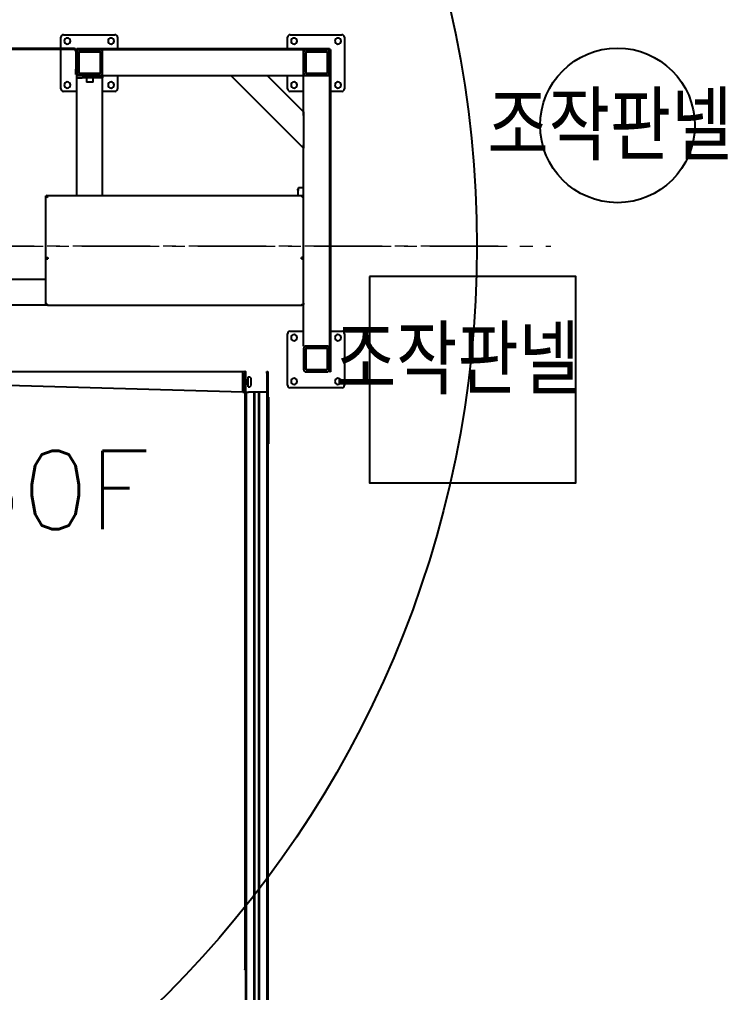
# Model space of a CAD drawing. Header units: millimetres. Extents: x 10462777 to 22643323, y 453826 to 1389191.
# Drawn here: x 11292271 to 11293644, y 582828 to 584715 of the extents above; entities that cross this region are included whole.
import ezdxf
from ezdxf.enums import TextEntityAlignment as Align

# ---------------------------------------------------------------- set-up
doc = ezdxf.new("R2010")
doc.units = ezdxf.units.MM
doc.header["$LTSCALE"] = 200
doc.header["$MEASUREMENT"] = 0
doc.linetypes.add('CENTER2', pattern=[1.125, 0.75, -0.125, 0.125, -0.125])
doc.layers.get('0').update_dxf_attribs({"linetype": 'CONTINUOUS'})
for name, color, linetype in [('5', 4, 'CONTINUOUS'), ('DV1_DEFAULT', 7, 'CONTINUOUS'), ('TEXT', 7, 'CONTINUOUS'), ('ZZ', 7, 'CONTINUOUS')]:
    doc.layers.add(name, color=color, linetype=linetype)
doc.layers.add('LAYOUT', color=8, linetype='CONTINUOUS', lineweight=25)
doc.styles.add('ABB', font='txt.shx ', dxfattribs={"width": 0.8, "bigfont": ' whgtxt.shx'})
doc.styles.add('SEACAD_arial_ttf', font='txt.shx ', dxfattribs={"height": 0.2, "bigfont": ' whgtxt.shx'})

# ---------------------------------------------------------------- blocks, each defined once
blk = doc.blocks.new('r710ic')
at = {"layer": 'DV1_DEFAULT', "color": 1, "linetype": 'CENTER2', "lineweight": 0}
for p, q in [((272041.4, 102141.4), (272041.4, 106426.5)), ((272041.4, 106323.8), (272041.4, 102038.8))]:
    blk.add_line(p, q, dxfattribs=at)
at = {"layer": 'LAYOUT', "color": 3}
blk.add_circle((272041.4, 104232.6), 2050.1, dxfattribs=at)

msp = doc.modelspace()

# ---------------------------------------------------------------- linework, layer by layer
at = {"ltscale": 10, "elevation": 0}
msp.add_lwpolyline([(11292949.84121, 584216.26229), (11292949.84121, 583816.26229), (11293349.84121, 583816.26229), (11293349.84121, 584216.26229)], close=True, dxfattribs=at)
at = {"ltscale": 10}
msp.add_circle((11293430.70898, 584509.53488), 150, dxfattribs=at)
at = {"layer": '5', "color": 252, "linetype": 'Continuous'}
for p, q in [((11292350.88994, 584658.43981, 0), (11292350.88994, 584680.44168, 0)), ((11292355.89001, 584685.44176, 0), (11292455.89143, 584685.44176, 0)), ((11292460.8915, 584680.44168, 0), (11292460.8915, 584658.43981, 0)), ((11292790.89619, 584658.43981, 0), (11292790.89619, 584680.44168, 0)), ((11292795.89626, 584685.44176, 0), (11292895.89768, 584685.44176, 0)), ((11292900.89775, 584680.44168, 0), (11292900.89775, 584580.44026, 0)), ((11292376.89031, 584658.44137, 0), (11291959.25266, 584658.44137, 0)), ((11292381.89038, 584656.44134, 0), (11292381.89038, 584658.44137, 0)), ((11292381.89038, 584658.44137, 0), (11292386.89045, 584658.44137, 0)), ((11292386.89045, 584658.44137, 0), (11292866.89727, 584658.44137, 0)), ((11292866.89727, 584658.44137, 0), (11292871.89734, 584658.44137, 0)), ((11292871.89734, 584658.44137, 0), (11292871.89734, 584656.44134, 0)), ((11292376.89031, 584656.44134, 0), (11291960.65534, 584656.44134, 0)), ((11292350.88994, 584580.44026, 0), (11292350.88994, 584656.43978, 0)), ((11292379.89035, 584653.4413, 0), (11292379.89035, 584618.4408, 0)), ((11292381.89038, 584656.44134, 0), (11292386.89045, 584656.44134, 0)), ((11292381.89038, 584653.4413, 0), (11292381.89038, 584618.4408, 0)), ((11292381.89038, 584651.44127, 0), (11292381.89038, 584611.4407, 0)), ((11292385.89044, 584651.44127, 0), (11292385.89044, 584611.4407, 0)), ((11292385.89044, 584612.44072, 0), (11292385.89044, 584650.44126, 0)), ((11292426.89102, 584656.44134, 0), (11292386.89045, 584656.44134, 0)), ((11292386.89045, 584656.44134, 0), (11292866.89727, 584656.44134, 0)), ((11292426.89102, 584652.44129, 0), (11292386.89045, 584652.44129, 0)), ((11292387.89047, 584652.44129, 0), (11292425.89101, 584652.44129, 0)), ((11292427.89103, 584611.4407, 0), (11292427.89103, 584651.44127, 0)), ((11292427.89103, 584650.44126, 0), (11292427.89103, 584612.44072, 0)), ((11292431.89109, 584651.44127, 0), (11292431.89109, 584656.44134, 0)), ((11292431.89109, 584611.4407, 0), (11292431.89109, 584651.44127, 0)), ((11292431.89109, 584611.4407, 0), (11292431.89109, 584651.44127, 0)), ((11292821.89663, 584651.44127, 0), (11292821.89663, 584656.44134, 0)), ((11292821.89663, 584611.4407, 0), (11292821.89663, 584651.44127, 0)), ((11292821.89663, 584651.44127, 0), (11292821.89663, 584611.4407, 0)), ((11292825.89669, 584651.44127, 0), (11292825.89669, 584611.4407, 0)), ((11292825.89669, 584612.44072, 0), (11292825.89669, 584650.44126, 0)), ((11292866.89727, 584656.44134, 0), (11292826.8967, 584656.44134, 0)), ((11292866.89727, 584652.44129, 0), (11292826.8967, 584652.44129, 0)), ((11292827.89672, 584652.44129, 0), (11292865.89726, 584652.44129, 0)), ((11292871.89734, 584656.44134, 0), (11292866.89727, 584656.44134, 0)), ((11292867.89728, 584611.4407, 0), (11292867.89728, 584651.44127, 0)), ((11292867.89728, 584650.44126, 0), (11292867.89728, 584612.44072, 0)), ((11292871.89734, 584656.44134, 0), (11292873.89737, 584656.44134, 0)), ((11292871.89734, 584656.44134, 0), (11292871.89734, 584651.44127, 0)), ((11292871.89734, 584611.4407, 0), (11292871.89734, 584651.44127, 0)), ((11292871.89734, 584651.44127, 0), (11292871.89734, 584036.43254, 0)), ((11292873.89737, 584656.44134, 0), (11292873.89737, 584651.44127, 0)), ((11292873.89737, 584651.44127, 0), (11292873.89737, 584036.43254, 0)), ((11292379.89035, 584608.44066, 0), (11292379.89035, 584618.4408, 0)), ((11292381.89038, 584608.44066, 0), (11292379.89035, 584608.44066, 0)), ((11292381.89038, 584608.44066, 0), (11292381.89038, 584611.44062, 0)), ((11292381.89038, 584601.44056, 0), (11292381.89038, 584606.44063, 0)), ((11292381.89038, 584606.44063, 0), (11292386.89031, 584606.44063, 0)), ((11292386.89045, 584610.44069, 0), (11292426.89102, 584610.44069, 0)), ((11292386.89045, 584606.44063, 0), (11292426.89102, 584606.44063, 0)), ((11292425.89101, 584610.44069, 0), (11292387.89047, 584610.44069, 0)), ((11292426.89116, 584606.44063, 0), (11292431.89109, 584606.44063, 0)), ((11292431.89109, 584606.44063, 0), (11292431.89109, 584611.4407, 0)), ((11292431.89109, 584606.44063, 0), (11292680.47087, 584606.44063, 0)), ((11292431.89109, 584606.44063, 0), (11292431.89109, 584601.44056, 0)), ((11292460.8915, 584606.44063, 0), (11292460.8915, 584580.44026, 0)), ((11292751.18375, 584606.44063, 0), (11292821.89663, 584606.44063, 0)), ((11292790.89619, 584580.44026, 0), (11292790.89619, 584606.44063, 0)), ((11292821.89663, 584606.44063, 0), (11292821.89663, 584611.4407, 0)), ((11292821.89663, 584528.6575, 0), (11292821.89663, 584606.44063, 0)), ((11292821.89663, 584606.44063, 0), (11292826.8967, 584606.44063, 0)), ((11292826.8967, 584610.44069, 0), (11292866.89727, 584610.44069, 0)), ((11292826.8967, 584606.44063, 0), (11292866.89727, 584606.44063, 0)), ((11292826.8967, 584606.44063, 0), (11292866.89727, 584606.44063, 0)), ((11292865.89726, 584610.44069, 0), (11292827.89672, 584610.44069, 0)), ((11292866.89727, 584606.44063, 0), (11292871.89734, 584606.44063, 0)), ((11292381.89038, 584373.57748, 0), (11292381.89038, 584601.44056, 0)), ((11292381.89038, 584601.44056, 0), (11292391.89052, 584601.44056, 0)), ((11292421.89095, 584601.44056, 0), (11292391.89052, 584601.44056, 0)), ((11292431.89109, 584601.44056, 0), (11292421.89095, 584601.44056, 0)), ((11292431.89109, 584373.57748, 0), (11292431.89109, 584601.44056, 0)), ((11292381.89038, 584575.44019, 0), (11292355.89001, 584575.44019, 0)), ((11292455.89143, 584575.44019, 0), (11292431.88953, 584575.44019, 0)), ((11292821.89663, 584575.44019, 0), (11292795.89626, 584575.44019, 0)), ((11292895.89768, 584575.44019, 0), (11292873.89737, 584575.44019, 0)), ((11292821.89663, 584081.43318, 0), (11292821.89663, 584472.08794, 0)), ((11292810.32792, 584386.2304, 0), (11292810.32792, 584373.57275, 0)), ((11292813.70665, 584388.93754, 0), (11292821.89699, 584388.93754, 0)), ((11292321.88953, 584253.57109, 0), (11292321.88953, 584372.57078, 0)), ((11292321.88953, 584372.57078, 0), (11292322.24373, 584372.57078, 0)), ((11292322.89154, 584373.5728, 0), (11292820.89462, 584373.5728, 0)), ((11292322.89154, 584373.5728, 0), (11292322.89154, 584373.21859, 0)), ((11292324.02521, 584371.43588, 0), (11292325.88959, 584369.57274, 0)), ((11292324.02645, 584371.43712, 0), (11292325.88959, 584369.57274, 0)), ((11292819.75971, 584371.43712, 0), (11292817.89657, 584369.57274, 0)), ((11292819.76095, 584371.43588, 0), (11292817.89657, 584369.57274, 0)), ((11292820.89462, 584373.5728, 0), (11292820.89462, 584373.21859, 0)), ((11292821.89663, 584372.57078, 0), (11292821.54243, 584372.57078, 0)), ((11292321.88953, 584253.57131, 0), (11292321.88953, 584253.24279, 0)), ((11292321.88953, 584253.57109, 0), (11292325.88959, 584253.57109, 0)), ((11292321.88953, 584164.57034, 0), (11292321.88953, 584253.24279, 0)), ((11292322.88954, 584253.24279, 0), (11292321.88953, 584253.24279, 0)), ((11292322.88954, 584253.57131, 0), (11292322.88954, 584253.24279, 0)), ((11292325.88959, 584253.57109, 0), (11292325.88959, 584253.37878, 0)), ((11292325.88959, 584253.37878, 0), (11292325.88959, 584250.55031, 0)), ((11292325.88959, 584250.55031, 0), (11292325.88959, 584250.41432, 0)), ((11292817.89657, 584253.37878, 0), (11292817.89657, 584253.57109, 0)), ((11292821.89663, 584253.57109, 0), (11292817.89657, 584253.57109, 0)), ((11292817.89657, 584250.55031, 0), (11292817.89657, 584253.37878, 0)), ((11292817.89657, 584250.41432, 0), (11292817.89657, 584250.55031, 0)), ((11292820.89662, 584253.57131, 0), (11292820.89662, 584253.24279, 0)), ((11292821.89663, 584253.24279, 0), (11292820.89662, 584253.24279, 0)), ((11291866.88307, 584211.43502, 0), (11292321.895, 584211.43502, 0)), ((11291866.88307, 584161.43431, 0), (11292323.2458, 584161.43431, 0)), ((11292321.88953, 584164.57081, 0), (11292321.88953, 584164.43435, 0)), ((11292321.89417, 584164.43435, 0), (11292321.88953, 584164.43435, 0)), ((11292325.88959, 584161.74187, 0), (11292325.88959, 584161.60589, 0)), ((11292325.88959, 584160.4343, 0), (11292325.88959, 584161.60589, 0)), ((11292817.89657, 584160.4343, 0), (11292325.88959, 584160.4343, 0)), ((11292817.89657, 584161.74187, 0), (11292817.89657, 584161.60589, 0)), ((11292817.89657, 584161.60589, 0), (11292817.89657, 584160.4343, 0)), ((11292821.89663, 584161.43431, 0), (11292820.54231, 584161.43431, 0)), ((11292821.89663, 584164.43435, 0), (11292821.89199, 584164.43435, 0)), ((11292790.89619, 584005.4321, 0), (11292790.89619, 584105.43352, 0)), ((11292795.89626, 584110.43359, 0), (11292821.89663, 584110.43359, 0)), ((11292873.89737, 584110.43359, 0), (11292895.89768, 584110.43359, 0)), ((11292900.89775, 584105.43352, 0), (11292900.89775, 584005.4321, 0)), ((11292821.89663, 584081.43318, 0), (11292826.8967, 584081.43318, 0)), ((11292821.89663, 584076.4331, 0), (11292821.89663, 584036.43254, 0)), ((11292825.89669, 584076.4331, 0), (11292825.89669, 584036.43254, 0)), ((11292825.89669, 584037.43255, 0), (11292825.89669, 584075.43309, 0)), ((11292866.89727, 584081.43318, 0), (11292826.8967, 584081.43318, 0)), ((11292826.8967, 584081.43318, 0), (11292866.89727, 584081.43318, 0)), ((11292866.89727, 584077.43312, 0), (11292826.8967, 584077.43312, 0)), ((11292827.89672, 584077.43312, 0), (11292865.89726, 584077.43312, 0)), ((11292866.89727, 584081.43318, 0), (11292871.89734, 584081.43318, 0)), ((11292867.89728, 584036.43254, 0), (11292867.89728, 584076.4331, 0)), ((11292867.89728, 584075.43309, 0), (11292867.89728, 584037.43255, 0)), ((11292871.89734, 584036.43254, 0), (11292871.89734, 584076.4331, 0)), ((11292826.8967, 584035.43252, 0), (11292866.89727, 584035.43252, 0)), ((11292865.89726, 584035.43252, 0), (11292827.89672, 584035.43252, 0)), ((11292871.89734, 584031.43247, 0), (11292871.89734, 584036.43254, 0)), ((11292873.89737, 584036.43254, 0), (11292873.89737, 584031.43247, 0)), ((11291823.87845, 584032.1237, 0), (11292703.89095, 584032.1237, 0)), ((11292703.89095, 583992.12313, 0), (11291828.73654, 584016.98548, 0)), ((11292703.89095, 584032.1237, 0), (11292707.89101, 584032.1237, 0)), ((11292703.89095, 584029.12366, 0), (11292703.89095, 584032.1237, 0)), ((11292703.89095, 584029.12369, 0), (11292703.89095, 584027.12363, 0)), ((11292703.89095, 583992.12313, 0), (11292703.89095, 584029.12366, 0)), ((11292703.89095, 584027.12363, 0), (11292703.89095, 583992.12313, 0)), ((11292707.89101, 584031.32369, 0), (11292707.89101, 584032.06138, 0)), ((11292707.89101, 584031.32369, 0), (11292707.89101, 582883.30738, 0)), ((11292707.89101, 584031.32369, 0), (11292708.89503, 584031.32369, 0)), ((11292708.39102, 584031.32369, 0), (11292708.39102, 584032.06138, 0)), ((11292708.39502, 584032.06138, 0), (11292708.39502, 584031.32354, 0)), ((11292708.89503, 584032.06138, 0), (11292708.89503, 584031.32354, 0)), ((11292708.89503, 584031.32369, 0), (11292708.89503, 582883.30738, 0)), ((11292714.3951, 584021.87356, 0), (11292717.39515, 584021.87356, 0)), ((11292714.3951, 584020.87354, 0), (11292714.3951, 584021.87356, 0)), ((11292714.3951, 584002.37328, 0), (11292714.3951, 584020.87354, 0)), ((11292717.39515, 584021.87356, 0), (11292718.39516, 584020.87354, 0)), ((11292719.89518, 584019.37352, 0), (11292718.39516, 584020.87354, 0)), ((11292719.89518, 584004.87332, 0), (11292719.89518, 584019.37352, 0)), ((11292750.39562, 584032.1237, 0), (11292752.39564, 584032.1237, 0)), ((11292750.39562, 584029.12366, 0), (11292750.39562, 584032.1237, 0)), ((11292750.39562, 584029.12366, 0), (11292750.39562, 582435.10102, 0)), ((11292752.39564, 584032.1237, 0), (11292752.39564, 584029.12366, 0)), ((11292752.39564, 584029.12366, 0), (11292752.39564, 582435.10102, 0)), ((11292826.8967, 584031.43247, 0), (11292866.89727, 584031.43247, 0)), ((11292873.89737, 584031.43247, 0), (11292871.89734, 584031.43247, 0)), ((11292711.39506, 584015.12346, 0), (11292708.89495, 584015.12346, 0)), ((11292711.39506, 584014.50995, 0), (11292708.89495, 584014.50995, 0)), ((11292711.39506, 584009.73689, 0), (11292708.89495, 584009.73689, 0)), ((11292708.89495, 584009.12338, 0), (11292711.39506, 584009.12338, 0)), ((11292711.39506, 584016.12348, 0), (11292714.3951, 584016.12348, 0)), ((11292711.39506, 584012.12342, 0), (11292711.39506, 584016.12348, 0)), ((11292711.39506, 584008.12336, 0), (11292711.39506, 584012.12342, 0)), ((11292711.39506, 584008.12336, 0), (11292714.3951, 584008.12336, 0)), ((11292714.3951, 584008.12336, 0), (11292714.3951, 584012.12342, 0)), ((11292714.3951, 584002.37328, 0), (11292717.39515, 584002.37328, 0)), ((11292717.39515, 584002.37328, 0), (11292719.89518, 584004.87332, 0)), ((11292895.89768, 584000.43203, 0), (11292795.89626, 584000.43203, 0)), ((11292703.89095, 583992.12313, 0), (11292707.89101, 583992.12313, 0)), ((11292710.39505, 583992.12313, 0), (11292710.39505, 582883.31488, 0)), ((11292710.39505, 583992.12313, 0), (11292714.89511, 583992.12313, 0)), ((11292725.29526, 583992.12313, 0), (11292714.89511, 583992.12313, 0)), ((11292725.29526, 583992.12313, 0), (11292725.29526, 582472.10154, 0)), ((11292726.29527, 583992.12313, 0), (11292725.29526, 583992.12313, 0)), ((11292726.29527, 583992.12313, 0), (11292726.29527, 582472.10154, 0)), ((11292734.49537, 583992.12313, 0), (11292726.29529, 583992.12313, 0)), ((11292734.49539, 583992.12313, 0), (11292734.49539, 582472.10154, 0)), ((11292735.4954, 583992.12313, 0), (11292734.49539, 583992.12313, 0)), ((11292735.4954, 583992.12313, 0), (11292735.4954, 582472.10154, 0)), ((11292745.89555, 583992.12313, 0), (11292735.4954, 583992.12313, 0)), ((11292750.39562, 583992.12313, 0), (11292745.89555, 583992.12313, 0)), ((11292754.39567, 583982.12299, 0), (11292752.39564, 583982.12299, 0)), ((11292754.39567, 583892.12171, 0), (11292754.39567, 583982.12299, 0)), ((11292754.39567, 583892.12171, 0), (11292752.39564, 583892.12171, 0)), ((11292709.39103, 582892.30751, 0), (11292708.89503, 582892.30751, 0)), ((11292709.39103, 582883.30738, 0), (11292709.39103, 582893.65565, 0)), ((11292709.39103, 582883.30718, 0), (11292709.39103, 582892.30751, 0)), ((11292709.89104, 582883.30738, 0), (11292709.89104, 582893.65565, 0)), ((11292707.89101, 582883.30738, 0), (11292707.89101, 582872.95912, 0)), ((11292708.89503, 582883.30738, 0), (11292707.89101, 582883.30738, 0)), ((11292708.39102, 582883.30759, 0), (11292708.39102, 582874.30726, 0)), ((11292708.39102, 582883.30738, 0), (11292708.39102, 582872.95912, 0)), ((11292708.89103, 582874.30726, 0), (11292708.39102, 582874.30726, 0)), ((11292708.89103, 582883.30759, 0), (11292708.89103, 582874.30726, 0)), ((11292708.89103, 582872.95912, 0), (11292708.89103, 582883.30718, 0)), ((11292709.39103, 582883.30738, 0), (11292709.39103, 582434.30101, 0)), ((11292709.39103, 582883.30738, 0), (11292710.39505, 582883.30738, 0)), ((11292710.39505, 582883.30738, 0), (11292710.39505, 582434.30101, 0))]:
    msp.add_line(p, q, dxfattribs=at)
at = {"layer": '5', "color": 163, "linetype": 'Continuous'}
for p, q in [((11292821.89663, 584465.01727, 0), (11292680.47327, 584606.44063, 0)), ((11292680.47327, 584606.44063, 0), (11292687.54443, 584606.44063, 0)), ((11292687.54443, 584606.44063, 0), (11292744.11378, 584606.44063, 0)), ((11292744.11378, 584606.44063, 0), (11292751.18495, 584606.44063, 0)), ((11292751.18495, 584606.44063, 0), (11292821.89663, 584535.72895, 0)), ((11292821.89663, 584535.72895, 0), (11292821.89663, 584528.65778, 0)), ((11292821.89663, 584528.65778, 0), (11292821.89663, 584472.08844, 0)), ((11292821.89663, 584472.08844, 0), (11292821.89663, 584465.01727, 0))]:
    msp.add_line(p, q, dxfattribs=at)
at = {"layer": '5', "color": 60, "linetype": 'Continuous'}
for p, q in [((11292400.39064, 584601.44056, 0), (11292400.39064, 584593.44045, 0)), ((11292413.39083, 584593.44045, 0), (11292400.39064, 584593.44045, 0)), ((11292413.39083, 584593.44045, 0), (11292413.39083, 584601.44056, 0))]:
    msp.add_line(p, q, dxfattribs=at)
at = {"layer": '5', "color": 252, "linetype": 'Continuous', "extrusion": (0, 0, -1)}
for centre in [(-11292363.39012, 584672.94158, 0), (-11292448.39133, 584672.94158, 0), (-11292803.39637, 584672.94158, 0), (-11292888.39758, 584672.94158, 0), (-11292363.39012, 584587.94037, 0), (-11292448.39133, 584587.94037, 0), (-11292803.39637, 584587.94037, 0), (-11292888.39758, 584587.94037, 0), (-11292803.39637, 584097.93341, 0), (-11292888.39758, 584097.93341, 0), (-11292803.39637, 584012.9322, 0), (-11292888.39758, 584012.9322, 0)]:
    msp.add_circle(centre, 6.00009, dxfattribs=at)
at = {"layer": '5', "color": 252, "linetype": 'Continuous'}
for centre, radius, start, end in [((11292355.89001, 584680.44168, 0), 5.00007, 90, 180), ((11292455.89143, 584680.44168, 0), 5.00007, 0, 90), ((11292795.89626, 584680.44168, 0), 5.00007, 90, 180), ((11292895.89768, 584680.44168, 0), 5.00007, 0, 90), ((11292376.89031, 584653.4413, 0), 5.00007, 0, 90), ((11292376.89031, 584653.4413, 0), 3.00004, 0, 90), ((11292386.89045, 584651.44127, 0), 5.00007, 90, 180), ((11292386.89045, 584651.44127, 0), 1.00001, 90, 180), ((11292387.89047, 584650.44126, 0), 2.00003, 90, 180), ((11292425.89101, 584650.44126, 0), 2.00003, 0, 90), ((11292426.89102, 584651.44127, 0), 5.00007, 0, 90), ((11292426.89102, 584651.44127, 0), 1.00001, 0, 90), ((11292826.8967, 584651.44127, 0), 5.00007, 90, 180), ((11292826.8967, 584651.44127, 0), 1.00001, 90, 180), ((11292827.89672, 584650.44126, 0), 2.00003, 90, 180), ((11292865.89726, 584650.44126, 0), 2.00003, 0, 90), ((11292866.89727, 584651.44127, 0), 5.00007, 0, 90), ((11292866.89727, 584651.44127, 0), 1.00001, 0, 90), ((11292386.89045, 584611.4407, 0), 5.00007, 180, 270), ((11292387.89047, 584612.44072, 0), 2.00003, 180, 270), ((11292386.89045, 584611.4407, 0), 1.00001, 180, 270), ((11292425.89101, 584612.44072, 0), 2.00003, 270, 0), ((11292426.89102, 584611.4407, 0), 5.00007, 270, 0), ((11292426.89102, 584611.4407, 0), 1.00001, 270, 0), ((11292826.8967, 584611.4407, 0), 5.00007, 180, 270), ((11292827.89672, 584612.44072, 0), 2.00003, 180, 270), ((11292826.8967, 584611.4407, 0), 1.00001, 180, 270), ((11292865.89726, 584612.44072, 0), 2.00003, 270, 0), ((11292866.89727, 584611.4407, 0), 1.00001, 270, 0), ((11292866.89727, 584611.4407, 0), 5.00007, 270, 0), ((11292355.89001, 584580.44026, 0), 5.00007, 180, 270), ((11292455.89143, 584580.44026, 0), 5.00007, 270, 0), ((11292795.89626, 584580.44026, 0), 5.00007, 180, 270), ((11292895.89768, 584580.44026, 0), 5.00007, 270, 0), ((11292795.89626, 584105.43352, 0), 5.00007, 90, 180), ((11292895.89768, 584105.43352, 0), 5.00007, 0, 90), ((11292826.8967, 584076.4331, 0), 5.00007, 90, 180), ((11292826.8967, 584076.4331, 0), 1.00001, 90, 180), ((11292827.89672, 584075.43309, 0), 2.00003, 90, 180), ((11292865.89726, 584075.43309, 0), 2.00003, 0, 90), ((11292866.89727, 584076.4331, 0), 5.00007, 0, 90), ((11292866.89727, 584076.4331, 0), 1.00001, 0, 90), ((11292826.8967, 584036.43254, 0), 5.00007, 180, 270), ((11292827.89672, 584037.43255, 0), 2.00003, 180, 270), ((11292826.8967, 584036.43254, 0), 1.00001, 180, 270), ((11292865.89726, 584037.43255, 0), 2.00003, 270, 0), ((11292866.89727, 584036.43254, 0), 1.00001, 270, 0), ((11292866.89727, 584036.43254, 0), 5.00007, 270, 0), ((11292795.89626, 584005.4321, 0), 5.00007, 180, 270), ((11292895.89768, 584005.4321, 0), 5.00007, 270, 0)]:
    msp.add_arc(centre, radius, start, end, dxfattribs=at)
at = {"layer": '5', "color": 252, "linetype": 'Continuous', "extrusion": (0, 0, -1)}
for centre, radius, start, end in [((-11292325.88959, 584164.43435, 0), 4.00006, 270, 0), ((-11292325.88959, 584164.43435, 0), 3.00004, 270, 307.47802881), ((-11292817.89657, 584164.43435, 0), 4.00006, 180, 270), ((-11292817.89657, 584164.43435, 0), 3.00004, 232.52053883, 270), ((-11292708.39302, 584032.06138, 0), 0.50201, 0, 180), ((-11292708.39302, 584032.06138, 0), 0.002, 0, 179.99999979), ((-11292709.14103, 582893.65565, 0), 0.25, 10.26469075, 180), ((-11292709.14103, 582893.65565, 0), 0.75001, 70.85497778, 180), ((-11292708.64102, 582872.95912, 0), 0.75001, 180, 0), ((-11292708.64102, 582872.95912, 0), 0.25, 180, 0)]:
    msp.add_arc(centre, radius, start, end, dxfattribs=at)
at = {"layer": '5', "color": 252, "linetype": 'Continuous'}
for centre, major_axis, start_param, end_param in [((11292325.88959, 584253.24279, 0), (4.00006, 0), 3.1415926536, 4.7123889804), ((11292325.88959, 584253.24279, 0), (3.00004, 0), 3.1415926536, 4.7123889804), ((11292817.89657, 584253.24279, 0), (-3.00004, 0), 1.5707963268, 3.1415926536), ((11292817.89657, 584253.24279, 0), (-4.00006, 0), 1.5707963268, 3.1415926536), ((11292325.88959, 584164.57034, 0), (-4.00006, 0), 0, 1.5707963268), ((11292817.89657, 584164.57034, 0), (-4.00006, 0), 1.5707963268, 3.1415926536)]:
    msp.add_ellipse(centre, major_axis=major_axis, ratio=0.7071067812, start_param=start_param, end_param=end_param, dxfattribs=at)
for points, weights, knots in [([(11292811.79241, 584383.93747, 0), (11292811.53164, 584383.66177, 0), (11292811.30119, 584383.67155, 0), (11292811.10387, 584383.88745, 0), (11292810.50266, 584384.54526, 0), (11292810.22948, 584385.13395, 0), (11292810.35837, 584385.57253, 0)], [1, 0.995940779772, 0.995940779772, 1, 0.92690424795, 0.8903564839, 0.890356707849], [0, 0, 0, 0, 0.6666659858, 0.6666659858, 0.6666659858, 1, 1, 1, 1]), ([(11292811.79241, 584383.93747, 0), (11292811.98736, 584384.30626, 0), (11292812.00918, 584384.67279, 0), (11292811.91363, 584385.03262, 0), (11292811.28155, 584387.41303, 0), (11292811.98156, 584388.93754, 0), (11292813.70665, 584388.93754, 0)], [1, 0.995940779772, 0.995940779772, 1, 0.853808943798, 0.853808943798, 1], [0, 0, 0, 0, 0.5, 0.5, 0.5, 1, 1, 1, 1])]:
    msp.add_rational_spline(points, weights, degree=3, knots=knots, dxfattribs=at)
for points, knots in [([(11292322.24373, 584372.57078, 0), (11292322.23053, 584372.49464, 0), (11292322.22136, 584372.41629, 0), (11292322.21111, 584372.25466, 0), (11292322.21023, 584372.17125, 0), (11292322.22045, 584371.92823, 0), (11292322.24407, 584371.77095, 0), (11292322.32054, 584371.4925, 0), (11292322.37187, 584371.3737, 0), (11292322.50271, 584371.17145, 0), (11292322.5806, 584371.09102, 0), (11292322.76212, 584370.97237, 0), (11292322.86294, 584370.93559, 0), (11292323.08811, 584370.9102, 0), (11292323.20609, 584370.92291, 0), (11292323.57492, 584371.03274, 0), (11292323.82845, 584371.1969, 0), (11292324.02521, 584371.43588, 0)], [0, 0, 0, 0, 0.0625, 0.0625, 0.125, 0.125, 0.25, 0.25, 0.375, 0.375, 0.5, 0.5, 0.625, 0.625, 0.75, 0.75, 1, 1, 1, 1]), ([(11292324.02645, 584371.43712, 0), (11292324.14554, 584371.53517, 0), (11292324.2471, 584371.64979, 0), (11292324.40701, 584371.88722, 0), (11292324.46692, 584372.01248, 0), (11292324.53914, 584372.2556, 0), (11292324.55196, 584372.37698, 0), (11292324.52669, 584372.59854, 0), (11292324.48898, 584372.70205, 0), (11292324.3709, 584372.882, 0), (11292324.28918, 584372.96081, 0), (11292324.08915, 584373.09002, 0), (11292323.96826, 584373.14222, 0), (11292323.69287, 584373.21785, 0), (11292323.53591, 584373.24173, 0), (11292323.21035, 584373.25557, 0), (11292323.0439, 584373.24502, 0), (11292322.89154, 584373.21859, 0)], [0, 0, 0, 0, 0.125, 0.125, 0.25, 0.25, 0.375, 0.375, 0.5, 0.5, 0.625, 0.625, 0.75, 0.75, 0.875, 0.875, 1, 1, 1, 1]), ([(11292323.13415, 584372.32634, 0), (11292323.12391, 584372.09657, 0), (11292323.13874, 584371.86495, 0), (11292323.21964, 584371.44785, 0), (11292323.28608, 584371.26298, 0), (11292323.41556, 584371.09038, 0), (11292323.44689, 584371.05642, 0), (11292323.481, 584371.02741, 0)], [0, 0, 0, 0, 0.4387153886, 0.4387153886, 0.8774307772, 0.8774307772, 1, 1, 1, 1]), ([(11292324.43786, 584371.97787, 0), (11292324.40868, 584372.01279, 0), (11292324.3743, 584372.04484, 0), (11292324.20075, 584372.17579, 0), (11292324.01409, 584372.24279, 0), (11292323.70139, 584372.3034, 0), (11292323.59274, 584372.31689, 0), (11292323.36577, 584372.33202, 0), (11292323.24875, 584372.3332, 0), (11292323.13599, 584372.32817, 0)], [0, 0, 0, 0, 0.1244606931, 0.1244606931, 0.5622303466, 0.5622303466, 0.7811151733, 0.7811151733, 1, 1, 1, 1]), ([(11292820.89462, 584373.21859, 0), (11292820.81847, 584373.2318, 0), (11292820.74013, 584373.24096, 0), (11292820.57849, 584373.25121, 0), (11292820.49509, 584373.2521, 0), (11292820.25206, 584373.24188, 0), (11292820.09478, 584373.21826, 0), (11292819.81633, 584373.14178, 0), (11292819.69753, 584373.09045, 0), (11292819.49529, 584372.95961, 0), (11292819.41485, 584372.88172, 0), (11292819.2962, 584372.70021, 0), (11292819.25942, 584372.59938, 0), (11292819.23403, 584372.37422, 0), (11292819.24674, 584372.25624, 0), (11292819.35657, 584371.88741, 0), (11292819.52074, 584371.63387, 0), (11292819.75971, 584371.43712, 0)], [0, 0, 0, 0, 0.0625, 0.0625, 0.125, 0.125, 0.25, 0.25, 0.375, 0.375, 0.5, 0.5, 0.625, 0.625, 0.75, 0.75, 1, 1, 1, 1]), ([(11292820.65017, 584372.32817, 0), (11292820.4204, 584372.33842, 0), (11292820.18878, 584372.32359, 0), (11292819.77168, 584372.24268, 0), (11292819.58681, 584372.17625, 0), (11292819.41421, 584372.04677, 0), (11292819.38026, 584372.01544, 0), (11292819.35125, 584371.98133, 0)], [0, 0, 0, 0, 0.4387153886, 0.4387153886, 0.8774307772, 0.8774307772, 1, 1, 1, 1]), ([(11292819.76095, 584371.43588, 0), (11292819.859, 584371.31679, 0), (11292819.97362, 584371.21522, 0), (11292820.21106, 584371.05531, 0), (11292820.33631, 584370.99541, 0), (11292820.57943, 584370.92319, 0), (11292820.70081, 584370.91037, 0), (11292820.92237, 584370.93564, 0), (11292821.02589, 584370.97334, 0), (11292821.20583, 584371.09143, 0), (11292821.28464, 584371.17315, 0), (11292821.41385, 584371.37318, 0), (11292821.46605, 584371.49407, 0), (11292821.54168, 584371.76946, 0), (11292821.56556, 584371.92642, 0), (11292821.5794, 584372.25198, 0), (11292821.56885, 584372.41843, 0), (11292821.54243, 584372.57078, 0)], [0, 0, 0, 0, 0.125, 0.125, 0.25, 0.25, 0.375, 0.375, 0.5, 0.5, 0.625, 0.625, 0.75, 0.75, 0.875, 0.875, 1, 1, 1, 1]), ([(11292820.3017, 584371.02446, 0), (11292820.33662, 584371.05365, 0), (11292820.36867, 584371.08803, 0), (11292820.49962, 584371.26158, 0), (11292820.56662, 584371.44823, 0), (11292820.62723, 584371.76093, 0), (11292820.64073, 584371.86959, 0), (11292820.65585, 584372.09656, 0), (11292820.65703, 584372.21357, 0), (11292820.65201, 584372.32634, 0)], [0, 0, 0, 0, 0.1244606931, 0.1244606931, 0.5622303465, 0.5622303465, 0.7811151733, 0.7811151733, 1, 1, 1, 1])]:
    msp.add_open_spline(points, degree=3, knots=knots, dxfattribs=at)
for points, degree in [([(11292322.24373, 584372.57078, 0), (11292322.88954, 584372.57078, 0)], 1), ([(11292322.88954, 584372.57078, 0), (11292322.9679, 584372.49248, 0), (11292323.04952, 584372.41092, 0), (11292323.13415, 584372.32634, 0)], 3), ([(11292322.89154, 584373.21859, 0), (11292322.89154, 584372.57278, 0)], 1), ([(11292322.89154, 584372.57278, 0), (11292322.96984, 584372.49443, 0), (11292323.05141, 584372.41281, 0), (11292323.13599, 584372.32817, 0)], 3), ([(11292820.89462, 584372.57278, 0), (11292820.81632, 584372.49443, 0), (11292820.73475, 584372.41281, 0), (11292820.65017, 584372.32817, 0)], 3), ([(11292820.89662, 584372.57078, 0), (11292820.81826, 584372.49248, 0), (11292820.73664, 584372.41092, 0), (11292820.65201, 584372.32634, 0)], 3), ([(11292820.89462, 584373.21859, 0), (11292820.89462, 584372.57278, 0)], 1), ([(11292821.54243, 584372.57078, 0), (11292820.89662, 584372.57078, 0)], 1)]:
    msp.add_open_spline(points, degree=degree, dxfattribs=at)

# ---------------------------------------------------------------- block references
at = {"layer": 'LAYOUT', "color": 2, "rotation": 270}
msp.add_blockref('r710ic', (11186875.24796, 856316.46559, 0), dxfattribs=at)

# ---------------------------------------------------------------- texts
at = {"layer": 'TEXT', "lineweight": -3, "style": 'ABB', "width": 0.85}
for p in [(11293178.54398, 584441.50821, 0), (11292882.79001, 583987.88221, 0)]:
    msp.add_text('조작판넬', height=132, dxfattribs=at).set_placement(p)
at = {"layer": 'ZZ', "color": 7, "linetype": 'Continuous', "ltscale": 25.4, "style": 'SEACAD_arial_ttf'}
msp.add_text('M710Ic/50F', height=152.4, dxfattribs=at).set_placement((11291282.11385, 583878.57663), align=Align.TOP_LEFT)

doc.saveas('drawing.dxf')
